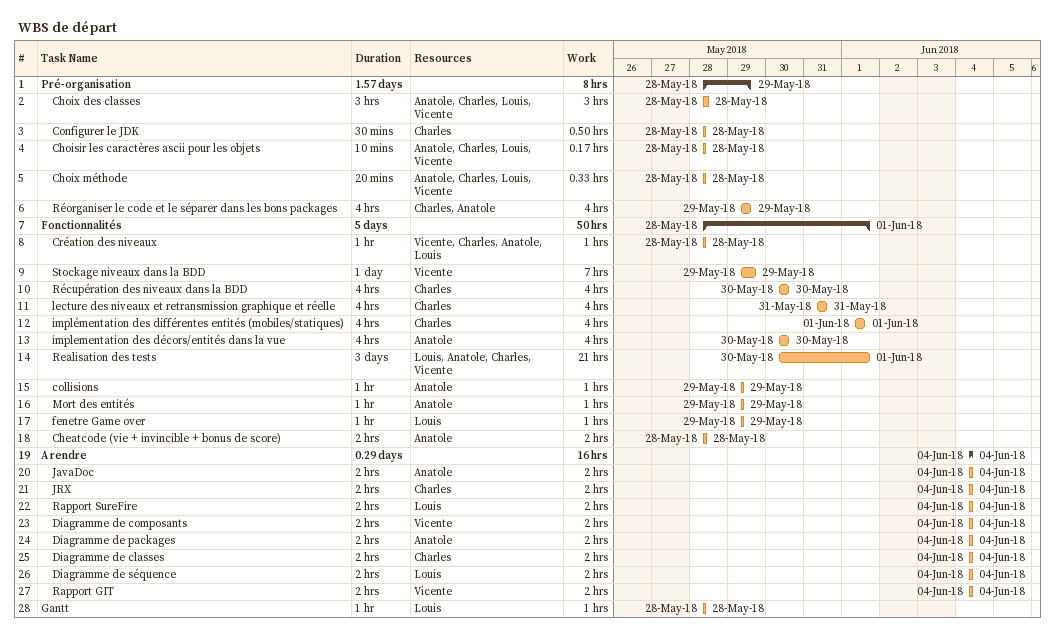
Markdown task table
WBS de départ

| ID | Level | Task | Duration | Start | Finish | Resources | Work (h) |
|---|---|---|---|---|---|---|---|
| 1 | 1 | **Pré-organisation** | 1.57d | 2018-05-28 | 2018-05-29 |  | 8 |
| 2 | 2 | Choix des classes | 3h | 2018-05-28 | 2018-05-28 | Anatole, Charles, Louis, Vicente | 3 |
| 3 | 2 | Configurer le JDK | 30min | 2018-05-28 | 2018-05-28 | Charles | 0.50 |
| 4 | 2 | Choisir les caractères ascii pour les objets | 10min | 2018-05-28 | 2018-05-28 | Anatole, Charles, Louis, Vicente | 0.17 |
| 5 | 2 | Choix méthode | 20min | 2018-05-28 | 2018-05-28 | Anatole, Charles, Louis, Vicente | 0.33 |
| 6 | 2 | Réorganiser le code et le séparer dans les bons packages | 4h | 2018-05-29 | 2018-05-29 | Charles, Anatole | 4 |
| 7 | 1 | **Fonctionnalités** | 5d | 2018-05-28 | 2018-06-01 |  | 50 |
| 8 | 2 | Création des niveaux | 1h | 2018-05-28 | 2018-05-28 | Vicente, Charles, Anatole, Louis | 1 |
| 9 | 2 | Stockage niveaux dans la BDD | 1d | 2018-05-29 | 2018-05-29 | Vicente | 7 |
| 10 | 2 | Récupération des niveaux dans la BDD | 4h | 2018-05-30 | 2018-05-30 | Charles | 4 |
| 11 | 2 | lecture des niveaux et retransmission graphique et réelle | 4h | 2018-05-31 | 2018-05-31 | Charles | 4 |
| 12 | 2 | implémentation des différentes entités (mobiles/statiques) | 4h | 2018-06-01 | 2018-06-01 | Charles | 4 |
| 13 | 2 | implementation des décors/entités dans la vue | 4h | 2018-05-30 | 2018-05-30 | Anatole | 4 |
| 14 | 2 | Realisation des tests | 3d | 2018-05-30 | 2018-06-01 | Louis, Anatole, Charles, Vicente | 21 |
| 15 | 2 | collisions | 1h | 2018-05-29 | 2018-05-29 | Anatole | 1 |
| 16 | 2 | Mort des entités | 1h | 2018-05-29 | 2018-05-29 | Anatole | 1 |
| 17 | 2 | fenetre Game over | 1h | 2018-05-29 | 2018-05-29 | Louis | 1 |
| 18 | 2 | Cheatcode (vie + invincible + bonus de score) | 2h | 2018-05-28 | 2018-05-28 | Anatole | 2 |
| 19 | 1 | **A rendre** | 0.29d | 2018-06-04 | 2018-06-04 |  | 16 |
| 20 | 2 | JavaDoc | 2h | 2018-06-04 | 2018-06-04 | Anatole | 2 |
| 21 | 2 | JRX | 2h | 2018-06-04 | 2018-06-04 | Charles | 2 |
| 22 | 2 | Rapport SureFire | 2h | 2018-06-04 | 2018-06-04 | Louis | 2 |
| 23 | 2 | Diagramme de composants | 2h | 2018-06-04 | 2018-06-04 | Vicente | 2 |
| 24 | 2 | Diagramme de packages | 2h | 2018-06-04 | 2018-06-04 | Anatole | 2 |
| 25 | 2 | Diagramme de classes | 2h | 2018-06-04 | 2018-06-04 | Charles | 2 |
| 26 | 2 | Diagramme de séquence | 2h | 2018-06-04 | 2018-06-04 | Louis | 2 |
| 27 | 2 | Rapport GIT | 2h | 2018-06-04 | 2018-06-04 | Vicente | 2 |
| 28 | 1 | Gantt | 1h | 2018-05-28 | 2018-05-28 | Louis | 1 |
